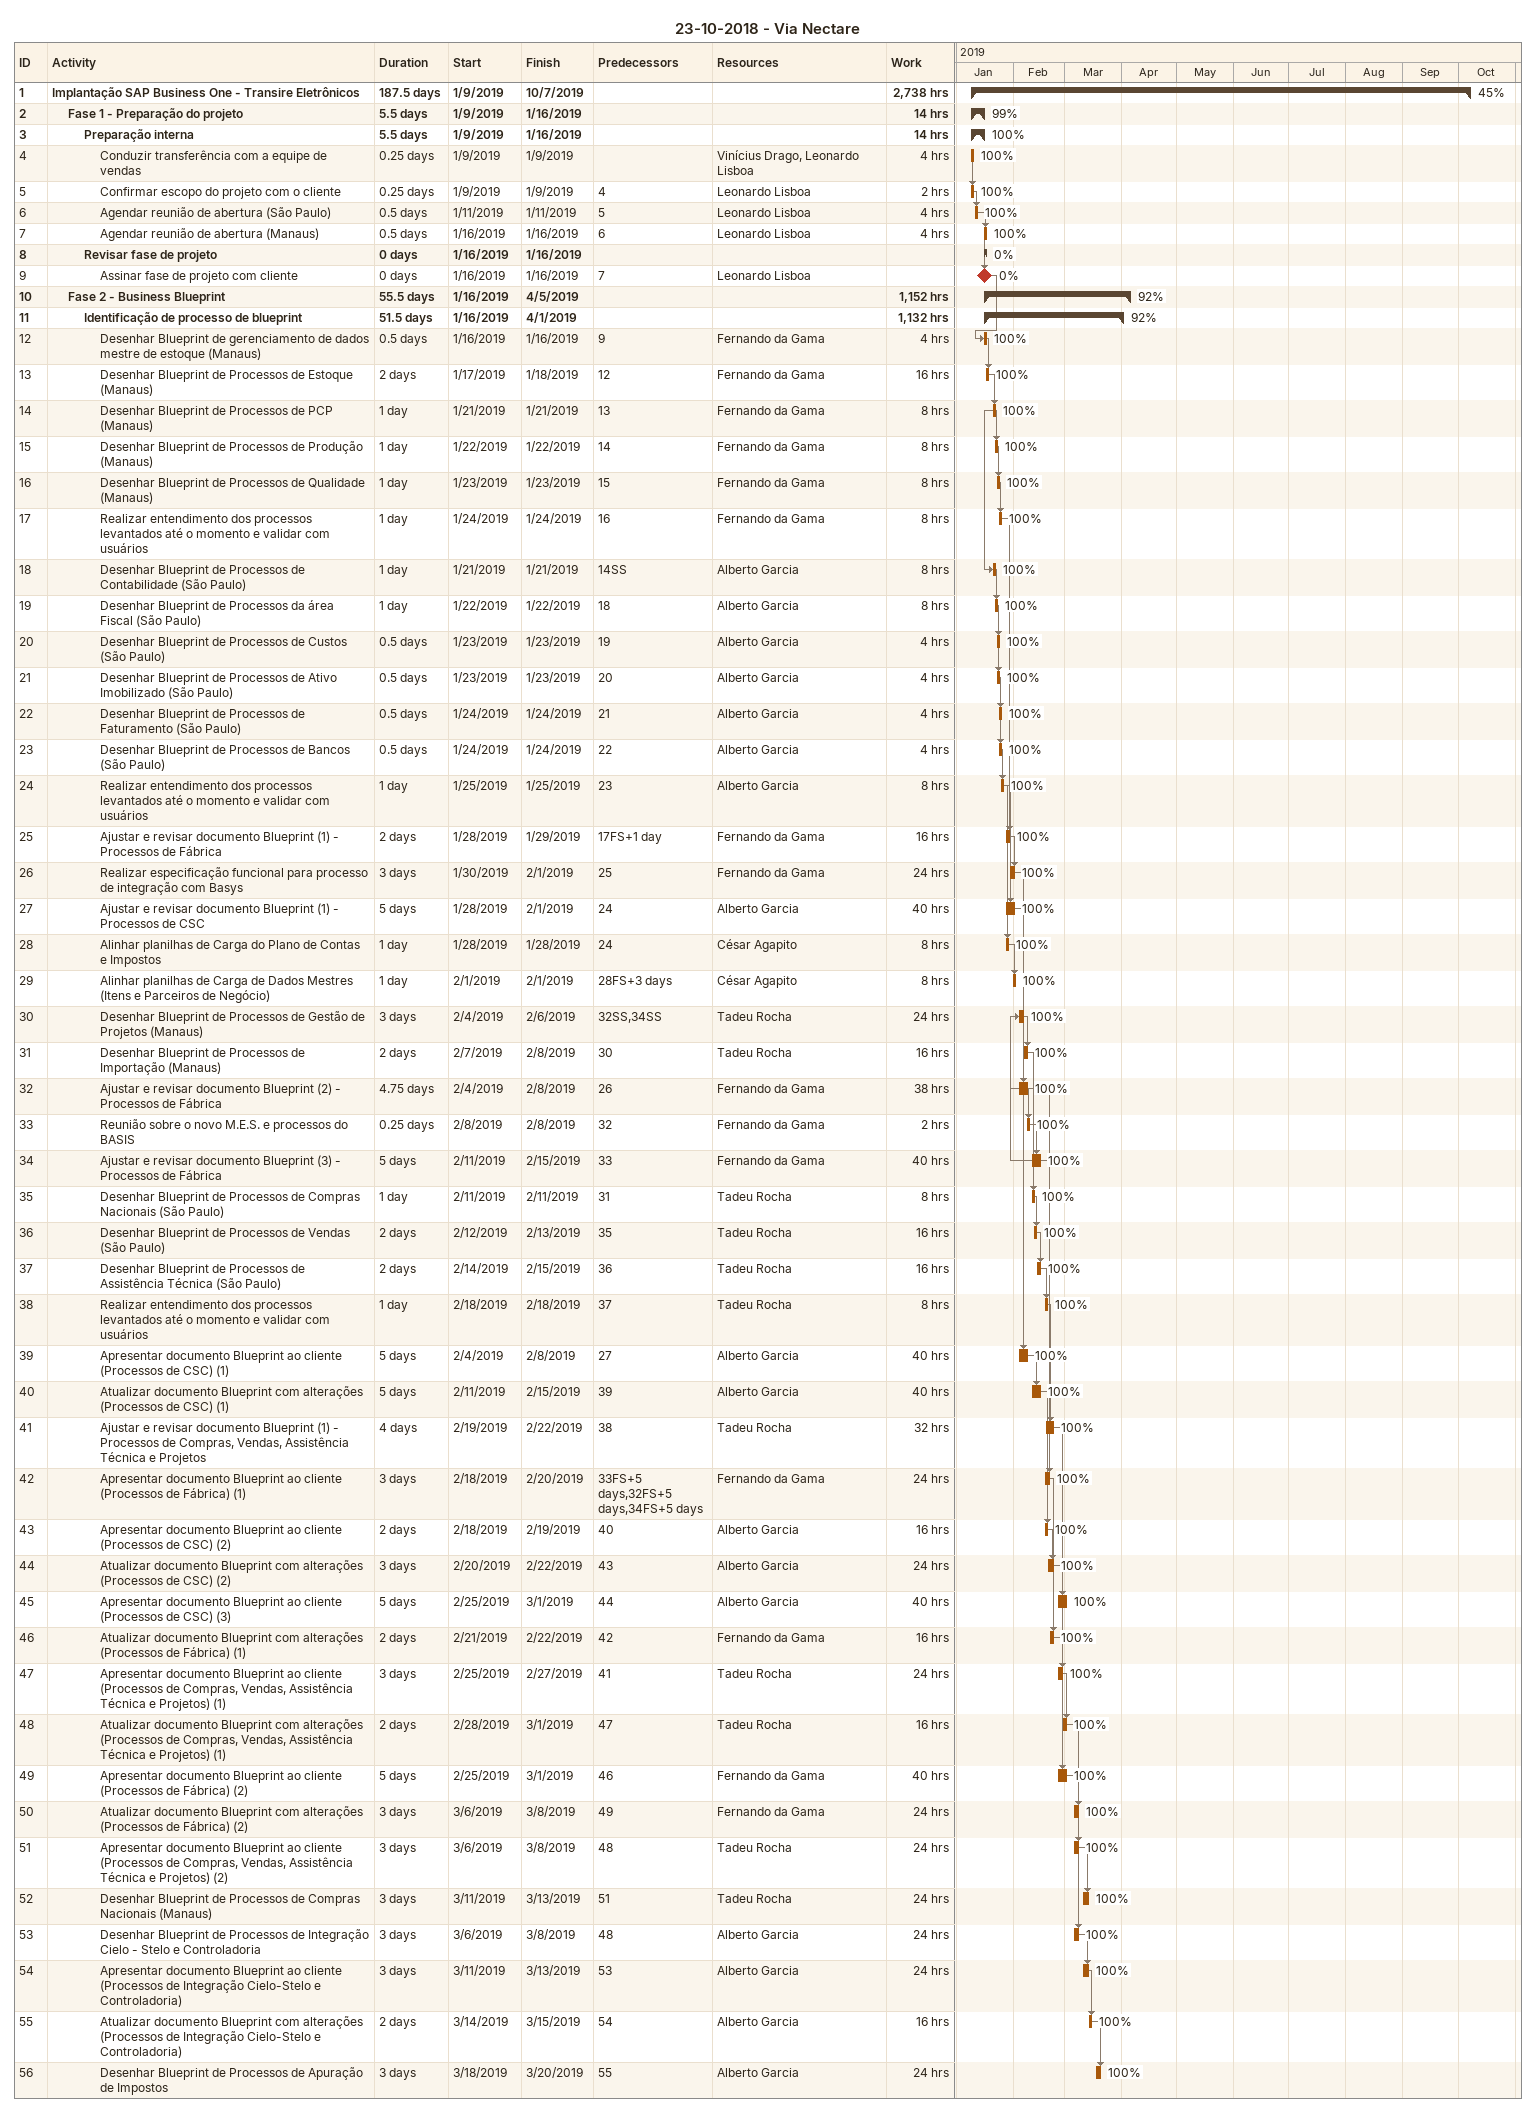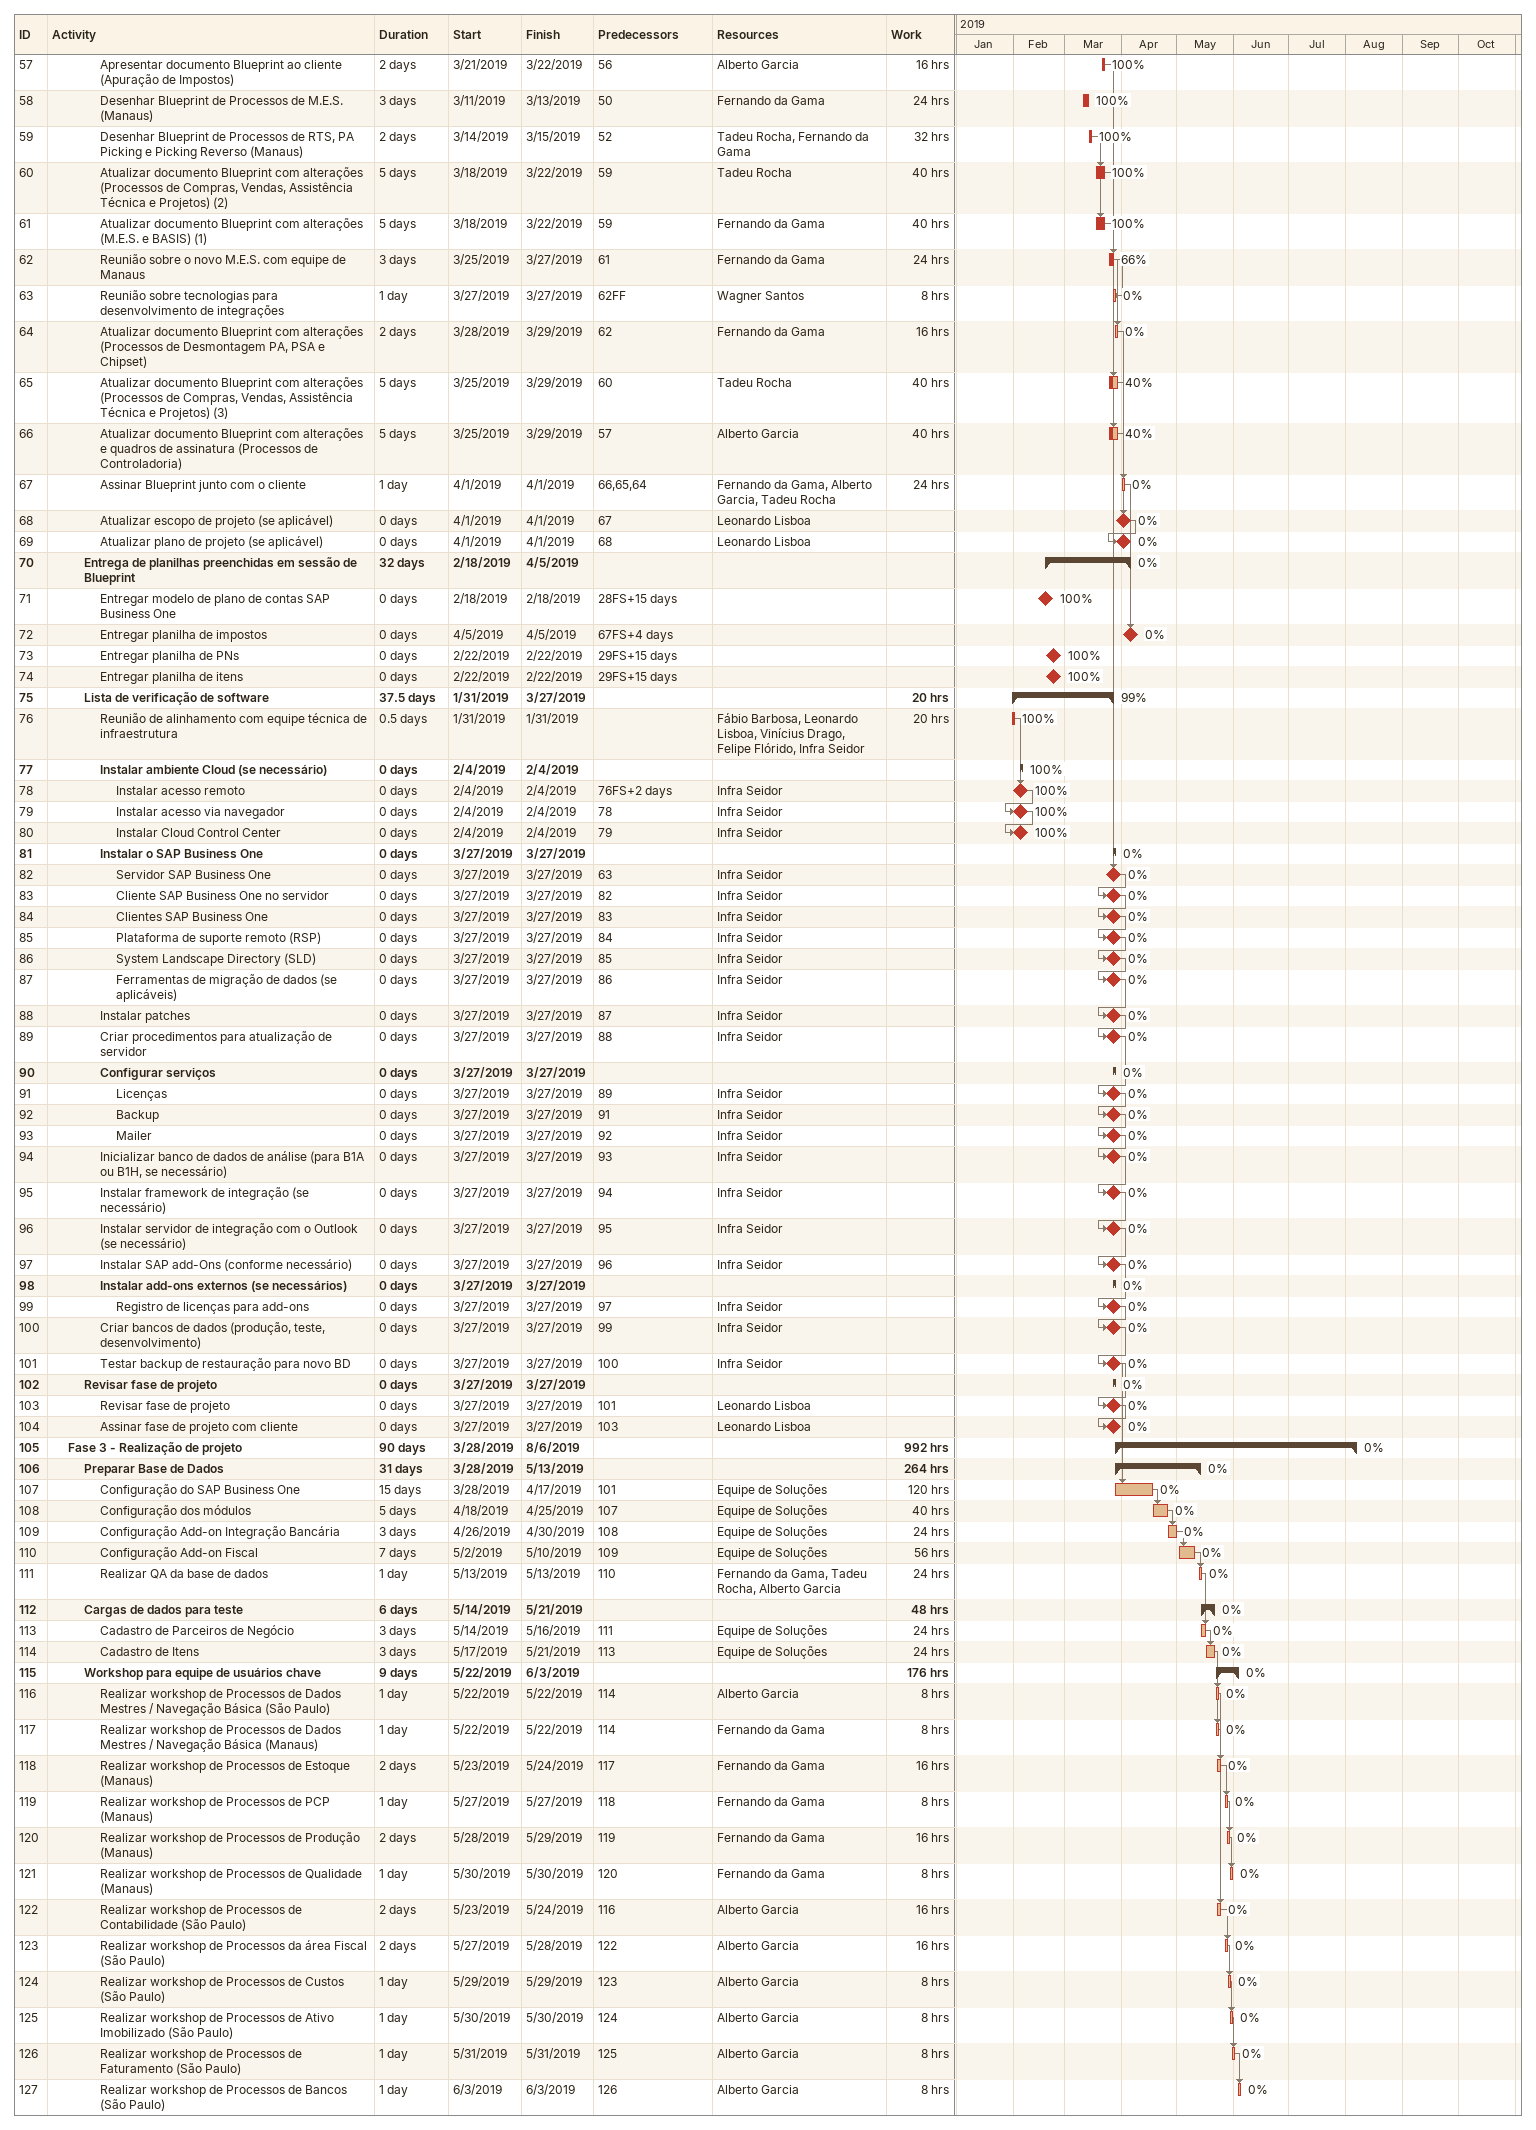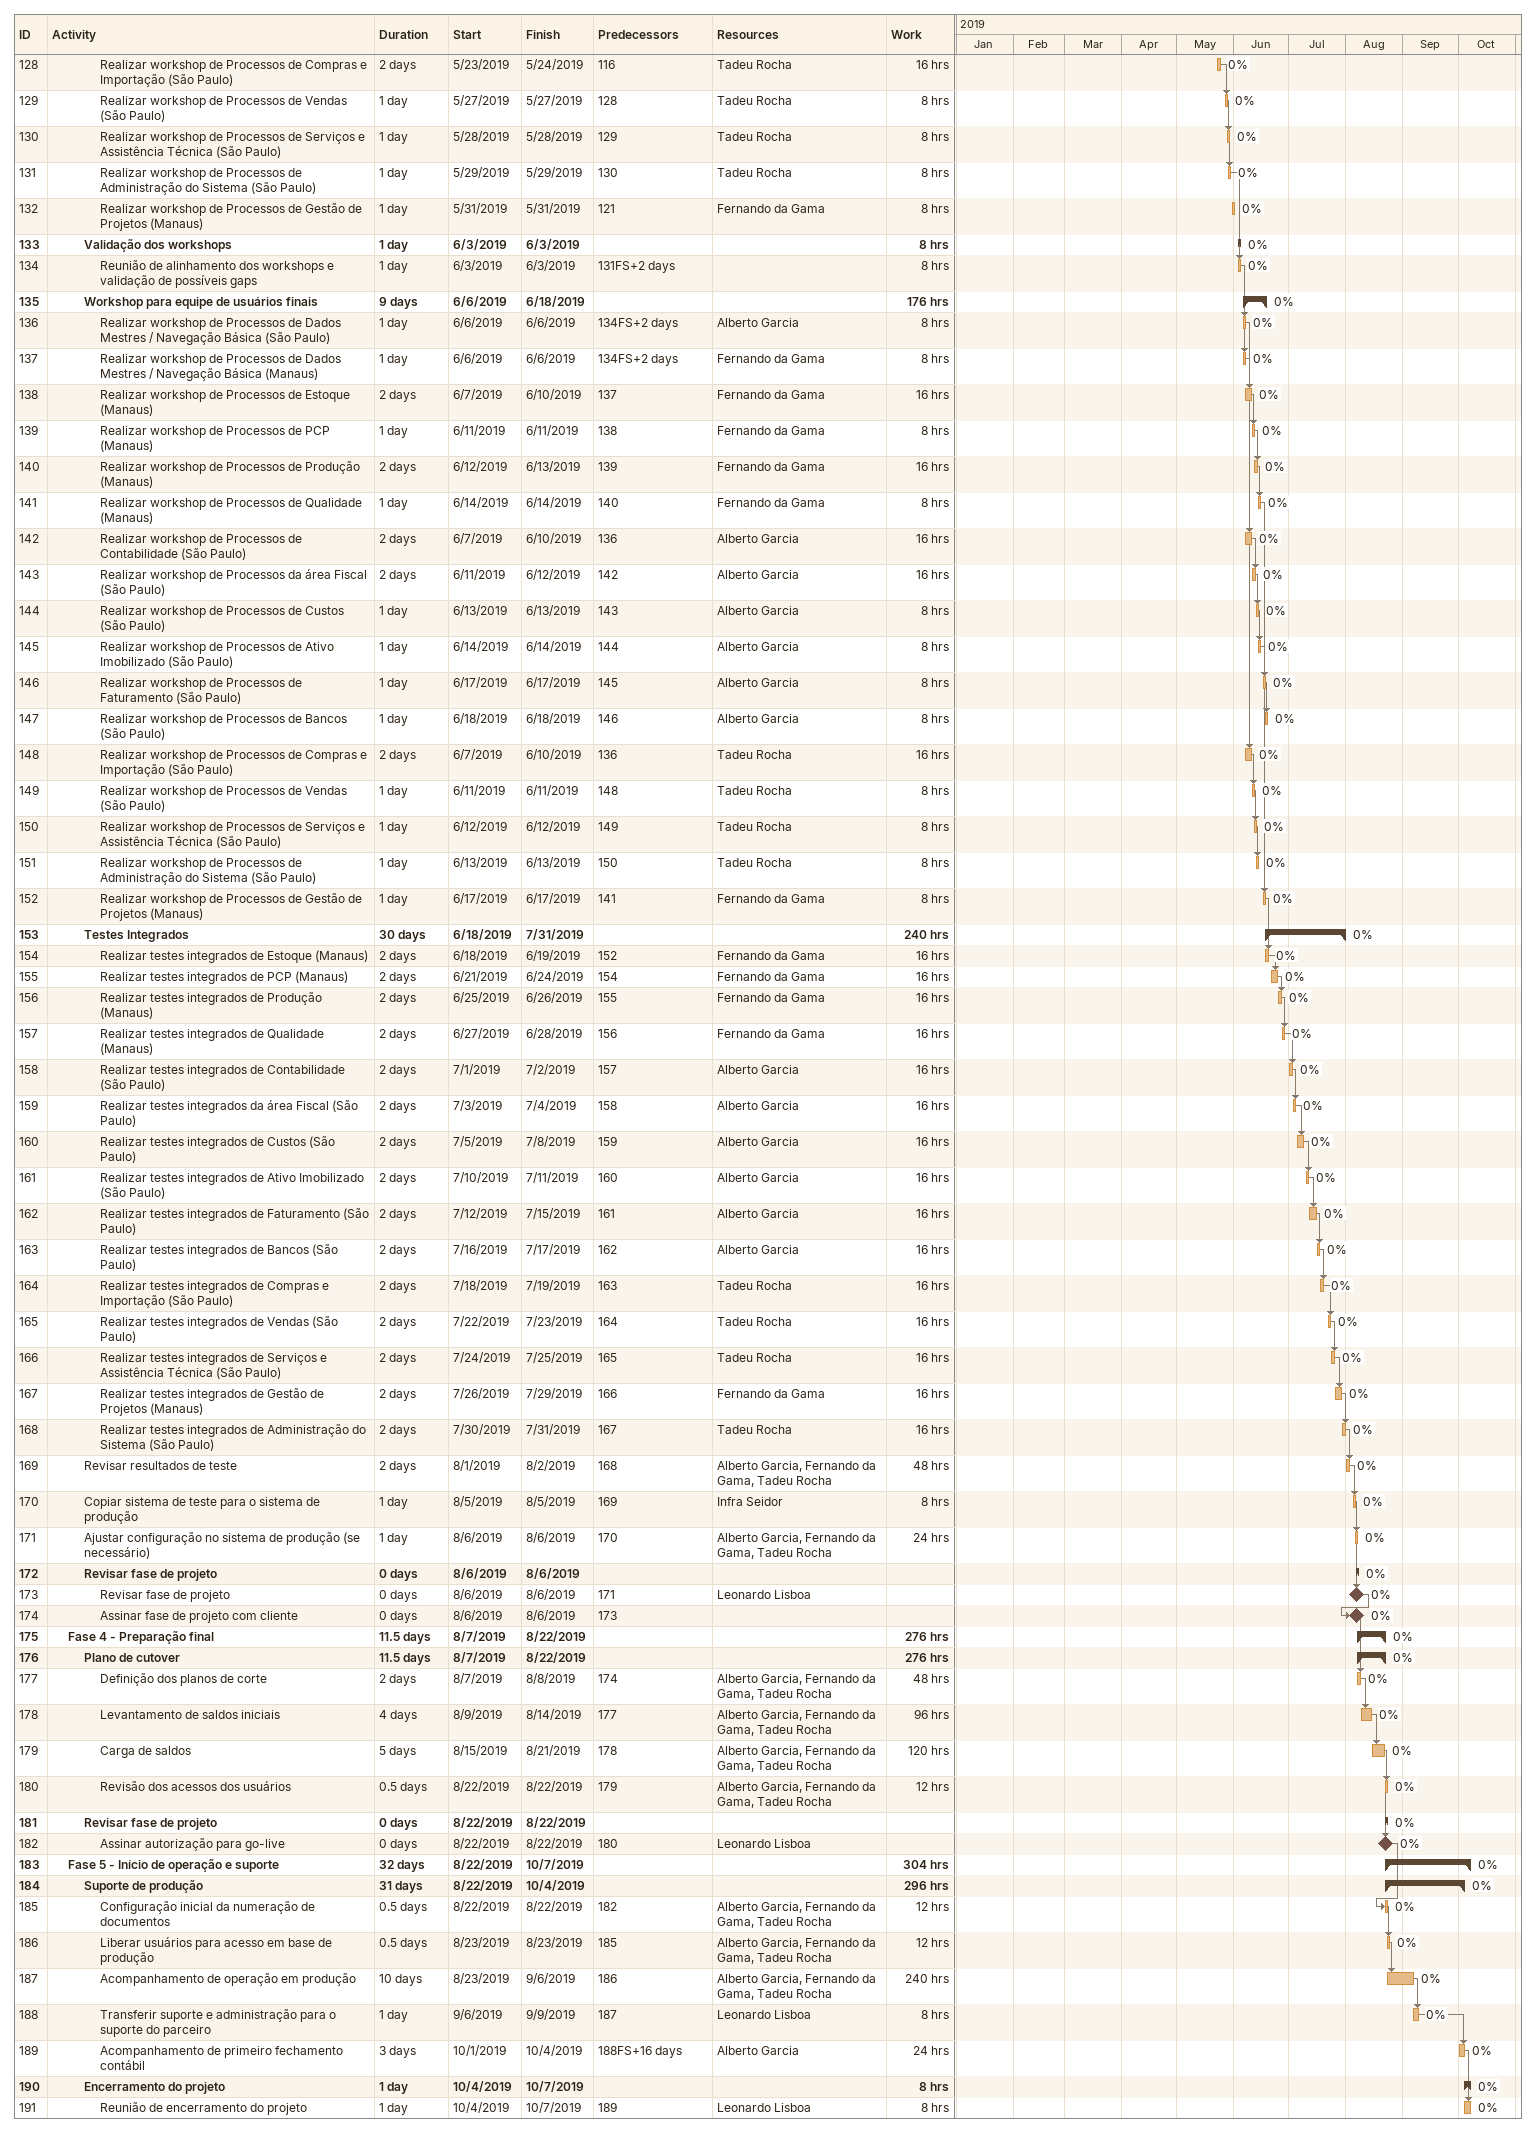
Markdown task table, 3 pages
23-10-2018 - Via Nectare

| ID | Level | Task | Duration | Start | Finish | Predecessors | Resources | % complete | Work (h) |
|---|---|---|---|---|---|---|---|---|---|
| 1 | 1 | **Implantação SAP Business One - Transire Eletrônicos** | 187.5d | 2019-01-09 | 2019-10-07 |  |  | 45 | 2738 |
| 2 | 2 | **Fase 1 - Preparação do projeto** | 5.5d | 2019-01-09 | 2019-01-16 |  |  | 99 | 14 |
| 3 | 3 | **Preparação interna** | 5.5d | 2019-01-09 | 2019-01-16 |  |  | 100 | 14 |
| 4 | 4 | Conduzir transferência com a equipe de vendas | 0.25d | 2019-01-09 | 2019-01-09 |  | Vinícius Drago, Leonardo Lisboa | 100 | 4 |
| 5 | 4 | Confirmar escopo do projeto com o cliente | 0.25d | 2019-01-09 | 2019-01-09 | 4 | Leonardo Lisboa | 100 | 2 |
| 6 | 4 | Agendar reunião de abertura (São Paulo) | 0.5d | 2019-01-11 | 2019-01-11 | 5 | Leonardo Lisboa | 100 | 4 |
| 7 | 4 | Agendar reunião de abertura (Manaus) | 0.5d | 2019-01-16 | 2019-01-16 | 6 | Leonardo Lisboa | 100 | 4 |
| 8 | 3 | **Revisar fase de projeto** | 0d | 2019-01-16 | 2019-01-16 |  |  | 0 |  |
| 9 | 4 | Assinar fase de projeto com cliente | 0d | 2019-01-16 | 2019-01-16 | 7 | Leonardo Lisboa | 0 |  |
| 10 | 2 | **Fase 2 - Business Blueprint** | 55.5d | 2019-01-16 | 2019-04-05 |  |  | 92 | 1152 |
| 11 | 3 | **Identificação de processo de blueprint** | 51.5d | 2019-01-16 | 2019-04-01 |  |  | 92 | 1132 |
| 12 | 4 | Desenhar Blueprint de gerenciamento de dados mestre de estoque (Manaus) | 0.5d | 2019-01-16 | 2019-01-16 | 9 | Fernando da Gama | 100 | 4 |
| 13 | 4 | Desenhar Blueprint de Processos de Estoque (Manaus) | 2d | 2019-01-17 | 2019-01-18 | 12 | Fernando da Gama | 100 | 16 |
| 14 | 4 | Desenhar Blueprint de Processos de PCP (Manaus) | 1d | 2019-01-21 | 2019-01-21 | 13 | Fernando da Gama | 100 | 8 |
| 15 | 4 | Desenhar Blueprint de Processos de Produção (Manaus) | 1d | 2019-01-22 | 2019-01-22 | 14 | Fernando da Gama | 100 | 8 |
| 16 | 4 | Desenhar Blueprint de Processos de Qualidade (Manaus) | 1d | 2019-01-23 | 2019-01-23 | 15 | Fernando da Gama | 100 | 8 |
| 17 | 4 | Realizar entendimento dos processos levantados até o momento e validar com usuários | 1d | 2019-01-24 | 2019-01-24 | 16 | Fernando da Gama | 100 | 8 |
| 18 | 4 | Desenhar Blueprint de Processos de Contabilidade (São Paulo) | 1d | 2019-01-21 | 2019-01-21 | 14SS | Alberto Garcia | 100 | 8 |
| 19 | 4 | Desenhar Blueprint de Processos da área Fiscal (São Paulo) | 1d | 2019-01-22 | 2019-01-22 | 18 | Alberto Garcia | 100 | 8 |
| 20 | 4 | Desenhar Blueprint de Processos de Custos (São Paulo) | 0.5d | 2019-01-23 | 2019-01-23 | 19 | Alberto Garcia | 100 | 4 |
| 21 | 4 | Desenhar Blueprint de Processos de Ativo Imobilizado (São Paulo) | 0.5d | 2019-01-23 | 2019-01-23 | 20 | Alberto Garcia | 100 | 4 |
| 22 | 4 | Desenhar Blueprint de Processos de Faturamento (São Paulo) | 0.5d | 2019-01-24 | 2019-01-24 | 21 | Alberto Garcia | 100 | 4 |
| 23 | 4 | Desenhar Blueprint de Processos de Bancos (São Paulo) | 0.5d | 2019-01-24 | 2019-01-24 | 22 | Alberto Garcia | 100 | 4 |
| 24 | 4 | Realizar entendimento dos processos levantados até o momento e validar com usuários | 1d | 2019-01-25 | 2019-01-25 | 23 | Alberto Garcia | 100 | 8 |
| 25 | 4 | Ajustar e revisar documento Blueprint (1) - Processos de Fábrica | 2d | 2019-01-28 | 2019-01-29 | 17FS+1d | Fernando da Gama | 100 | 16 |
| 26 | 4 | Realizar especificação funcional para processo de integração com Basys | 3d | 2019-01-30 | 2019-02-01 | 25 | Fernando da Gama | 100 | 24 |
| 27 | 4 | Ajustar e revisar documento Blueprint (1) - Processos de CSC | 5d | 2019-01-28 | 2019-02-01 | 24 | Alberto Garcia | 100 | 40 |
| 28 | 4 | Alinhar planilhas de Carga do Plano de Contas e Impostos | 1d | 2019-01-28 | 2019-01-28 | 24 | César Agapito | 100 | 8 |
| 29 | 4 | Alinhar planilhas de Carga de Dados Mestres (Itens e Parceiros de Negócio) | 1d | 2019-02-01 | 2019-02-01 | 28FS+3d | César Agapito | 100 | 8 |
| 30 | 4 | Desenhar Blueprint de Processos de Gestão de Projetos (Manaus) | 3d | 2019-02-04 | 2019-02-06 | 32SS, 34SS | Tadeu Rocha | 100 | 24 |
| 31 | 4 | Desenhar Blueprint de Processos de Importação (Manaus) | 2d | 2019-02-07 | 2019-02-08 | 30 | Tadeu Rocha | 100 | 16 |
| 32 | 4 | Ajustar e revisar documento Blueprint (2) - Processos de Fábrica | 4.75d | 2019-02-04 | 2019-02-08 | 26 | Fernando da Gama | 100 | 38 |
| 33 | 4 | Reunião sobre o novo M.E.S. e processos do BASIS | 0.25d | 2019-02-08 | 2019-02-08 | 32 | Fernando da Gama | 100 | 2 |
| 34 | 4 | Ajustar e revisar documento Blueprint (3) - Processos de Fábrica | 5d | 2019-02-11 | 2019-02-15 | 33 | Fernando da Gama | 100 | 40 |
| 35 | 4 | Desenhar Blueprint de Processos de Compras Nacionais (São Paulo) | 1d | 2019-02-11 | 2019-02-11 | 31 | Tadeu Rocha | 100 | 8 |
| 36 | 4 | Desenhar Blueprint de Processos de Vendas (São Paulo) | 2d | 2019-02-12 | 2019-02-13 | 35 | Tadeu Rocha | 100 | 16 |
| 37 | 4 | Desenhar Blueprint de Processos de Assistência Técnica (São Paulo) | 2d | 2019-02-14 | 2019-02-15 | 36 | Tadeu Rocha | 100 | 16 |
| 38 | 4 | Realizar entendimento dos processos levantados até o momento e validar com usuários | 1d | 2019-02-18 | 2019-02-18 | 37 | Tadeu Rocha | 100 | 8 |
| 39 | 4 | Apresentar documento Blueprint ao cliente (Processos de CSC) (1) | 5d | 2019-02-04 | 2019-02-08 | 27 | Alberto Garcia | 100 | 40 |
| 40 | 4 | Atualizar documento Blueprint com alterações (Processos de CSC) (1) | 5d | 2019-02-11 | 2019-02-15 | 39 | Alberto Garcia | 100 | 40 |
| 41 | 4 | Ajustar e revisar documento Blueprint (1) - Processos de Compras, Vendas, Assistência Técnica e Projetos | 4d | 2019-02-19 | 2019-02-22 | 38 | Tadeu Rocha | 100 | 32 |
| 42 | 4 | Apresentar documento Blueprint ao cliente (Processos de Fábrica) (1) | 3d | 2019-02-18 | 2019-02-20 | 33FS+5d, 32FS+5d, 34FS+5d | Fernando da Gama | 100 | 24 |
| 43 | 4 | Apresentar documento Blueprint ao cliente (Processos de CSC) (2) | 2d | 2019-02-18 | 2019-02-19 | 40 | Alberto Garcia | 100 | 16 |
| 44 | 4 | Atualizar documento Blueprint com alterações (Processos de CSC) (2) | 3d | 2019-02-20 | 2019-02-22 | 43 | Alberto Garcia | 100 | 24 |
| 45 | 4 | Apresentar documento Blueprint ao cliente (Processos de CSC) (3) | 5d | 2019-02-25 | 2019-03-01 | 44 | Alberto Garcia | 100 | 40 |
| 46 | 4 | Atualizar documento Blueprint com alterações (Processos de Fábrica) (1) | 2d | 2019-02-21 | 2019-02-22 | 42 | Fernando da Gama | 100 | 16 |
| 47 | 4 | Apresentar documento Blueprint ao cliente (Processos de Compras, Vendas, Assistência Técnica e Projetos) (1) | 3d | 2019-02-25 | 2019-02-27 | 41 | Tadeu Rocha | 100 | 24 |
| 48 | 4 | Atualizar documento Blueprint com alterações (Processos de Compras, Vendas, Assistência Técnica e Projetos) (1) | 2d | 2019-02-28 | 2019-03-01 | 47 | Tadeu Rocha | 100 | 16 |
| 49 | 4 | Apresentar documento Blueprint ao cliente (Processos de Fábrica) (2) | 5d | 2019-02-25 | 2019-03-01 | 46 | Fernando da Gama | 100 | 40 |
| 50 | 4 | Atualizar documento Blueprint com alterações (Processos de Fábrica) (2) | 3d | 2019-03-06 | 2019-03-08 | 49 | Fernando da Gama | 100 | 24 |
| 51 | 4 | Apresentar documento Blueprint ao cliente (Processos de Compras, Vendas, Assistência Técnica e Projetos) (2) | 3d | 2019-03-06 | 2019-03-08 | 48 | Tadeu Rocha | 100 | 24 |
| 52 | 4 | Desenhar Blueprint de Processos de Compras Nacionais (Manaus) | 3d | 2019-03-11 | 2019-03-13 | 51 | Tadeu Rocha | 100 | 24 |
| 53 | 4 | Desenhar Blueprint de Processos de Integração Cielo - Stelo e Controladoria | 3d | 2019-03-06 | 2019-03-08 | 48 | Alberto Garcia | 100 | 24 |
| 54 | 4 | Apresentar documento Blueprint ao cliente (Processos de Integração Cielo-Stelo e Controladoria) | 3d | 2019-03-11 | 2019-03-13 | 53 | Alberto Garcia | 100 | 24 |
| 55 | 4 | Atualizar documento Blueprint com alterações (Processos de Integração Cielo-Stelo e Controladoria) | 2d | 2019-03-14 | 2019-03-15 | 54 | Alberto Garcia | 100 | 16 |
| 56 | 4 | Desenhar Blueprint de Processos de Apuração de Impostos | 3d | 2019-03-18 | 2019-03-20 | 55 | Alberto Garcia | 100 | 24 |
| 57 | 4 | Apresentar documento Blueprint ao cliente (Apuração de Impostos) | 2d | 2019-03-21 | 2019-03-22 | 56 | Alberto Garcia | 100 | 16 |
| 58 | 4 | Desenhar Blueprint de Processos de M.E.S. (Manaus) | 3d | 2019-03-11 | 2019-03-13 | 50 | Fernando da Gama | 100 | 24 |
| 59 | 4 | Desenhar Blueprint de Processos de RTS, PA Picking e Picking Reverso (Manaus) | 2d | 2019-03-14 | 2019-03-15 | 52 | Tadeu Rocha, Fernando da Gama | 100 | 32 |
| 60 | 4 | Atualizar documento Blueprint com alterações (Processos de Compras, Vendas, Assistência Técnica e Projetos) (2) | 5d | 2019-03-18 | 2019-03-22 | 59 | Tadeu Rocha | 100 | 40 |
| 61 | 4 | Atualizar documento Blueprint com alterações (M.E.S. e BASIS) (1) | 5d | 2019-03-18 | 2019-03-22 | 59 | Fernando da Gama | 100 | 40 |
| 62 | 4 | Reunião sobre o novo M.E.S. com equipe de Manaus | 3d | 2019-03-25 | 2019-03-27 | 61 | Fernando da Gama | 66 | 24 |
| 63 | 4 | Reunião sobre tecnologias para desenvolvimento de integrações | 1d | 2019-03-27 | 2019-03-27 | 62FF | Wagner Santos | 0 | 8 |
| 64 | 4 | Atualizar documento Blueprint com alterações (Processos de Desmontagem PA, PSA e Chipset) | 2d | 2019-03-28 | 2019-03-29 | 62 | Fernando da Gama | 0 | 16 |
| 65 | 4 | Atualizar documento Blueprint com alterações (Processos de Compras, Vendas, Assistência Técnica e Projetos) (3) | 5d | 2019-03-25 | 2019-03-29 | 60 | Tadeu Rocha | 40 | 40 |
| 66 | 4 | Atualizar documento Blueprint com alterações e quadros de assinatura (Processos de Controladoria) | 5d | 2019-03-25 | 2019-03-29 | 57 | Alberto Garcia | 40 | 40 |
| 67 | 4 | Assinar Blueprint junto com o cliente | 1d | 2019-04-01 | 2019-04-01 | 66, 65, 64 | Fernando da Gama, Alberto Garcia, Tadeu Rocha | 0 | 24 |
| 68 | 4 | Atualizar escopo de projeto (se aplicável) | 0d | 2019-04-01 | 2019-04-01 | 67 | Leonardo Lisboa | 0 |  |
| 69 | 4 | Atualizar plano de projeto (se aplicável) | 0d | 2019-04-01 | 2019-04-01 | 68 | Leonardo Lisboa | 0 |  |
| 70 | 3 | **Entrega de planilhas preenchidas em sessão de Blueprint** | 32d | 2019-02-18 | 2019-04-05 |  |  | 0 |  |
| 71 | 4 | Entregar modelo de plano de contas SAP Business One | 0d | 2019-02-18 | 2019-02-18 | 28FS+15d |  | 100 |  |
| 72 | 4 | Entregar planilha de impostos | 0d | 2019-04-05 | 2019-04-05 | 67FS+4d |  | 0 |  |
| 73 | 4 | Entregar planilha de PNs | 0d | 2019-02-22 | 2019-02-22 | 29FS+15d |  | 100 |  |
| 74 | 4 | Entregar planilha de itens | 0d | 2019-02-22 | 2019-02-22 | 29FS+15d |  | 100 |  |
| 75 | 3 | **Lista de verificação de software** | 37.5d | 2019-01-31 | 2019-03-27 |  |  | 99 | 20 |
| 76 | 4 | Reunião de alinhamento com equipe técnica de infraestrutura | 0.5d | 2019-01-31 | 2019-01-31 |  | Fábio Barbosa, Leonardo Lisboa, Vinícius Drago, Felipe Flórido, Infra Seidor | 100 | 20 |
| 77 | 4 | **Instalar ambiente Cloud (se necessário)** | 0d | 2019-02-04 | 2019-02-04 |  |  | 100 |  |
| 78 | 5 | Instalar acesso remoto | 0d | 2019-02-04 | 2019-02-04 | 76FS+2d | Infra Seidor | 100 |  |
| 79 | 5 | Instalar acesso via navegador | 0d | 2019-02-04 | 2019-02-04 | 78 | Infra Seidor | 100 |  |
| 80 | 5 | Instalar Cloud Control Center | 0d | 2019-02-04 | 2019-02-04 | 79 | Infra Seidor | 100 |  |
| 81 | 4 | **Instalar o SAP Business One** | 0d | 2019-03-27 | 2019-03-27 |  |  | 0 |  |
| 82 | 5 | Servidor SAP Business One | 0d | 2019-03-27 | 2019-03-27 | 63 | Infra Seidor | 0 |  |
| 83 | 5 | Cliente SAP Business One no servidor | 0d | 2019-03-27 | 2019-03-27 | 82 | Infra Seidor | 0 |  |
| 84 | 5 | Clientes SAP Business One | 0d | 2019-03-27 | 2019-03-27 | 83 | Infra Seidor | 0 |  |
| 85 | 5 | Plataforma de suporte remoto (RSP) | 0d | 2019-03-27 | 2019-03-27 | 84 | Infra Seidor | 0 |  |
| 86 | 5 | System Landscape Directory (SLD) | 0d | 2019-03-27 | 2019-03-27 | 85 | Infra Seidor | 0 |  |
| 87 | 5 | Ferramentas de migração de dados (se aplicáveis) | 0d | 2019-03-27 | 2019-03-27 | 86 | Infra Seidor | 0 |  |
| 88 | 4 | Instalar patches | 0d | 2019-03-27 | 2019-03-27 | 87 | Infra Seidor | 0 |  |
| 89 | 4 | Criar procedimentos para atualização de servidor | 0d | 2019-03-27 | 2019-03-27 | 88 | Infra Seidor | 0 |  |
| 90 | 4 | **Configurar serviços** | 0d | 2019-03-27 | 2019-03-27 |  |  | 0 |  |
| 91 | 5 | Licenças | 0d | 2019-03-27 | 2019-03-27 | 89 | Infra Seidor | 0 |  |
| 92 | 5 | Backup | 0d | 2019-03-27 | 2019-03-27 | 91 | Infra Seidor | 0 |  |
| 93 | 5 | Mailer | 0d | 2019-03-27 | 2019-03-27 | 92 | Infra Seidor | 0 |  |
| 94 | 4 | Inicializar banco de dados de análise (para B1A ou B1H, se necessário) | 0d | 2019-03-27 | 2019-03-27 | 93 | Infra Seidor | 0 |  |
| 95 | 4 | Instalar framework de integração (se necessário) | 0d | 2019-03-27 | 2019-03-27 | 94 | Infra Seidor | 0 |  |
| 96 | 4 | Instalar servidor de integração com o Outlook (se necessário) | 0d | 2019-03-27 | 2019-03-27 | 95 | Infra Seidor | 0 |  |
| 97 | 4 | Instalar SAP add-Ons (conforme necessário) | 0d | 2019-03-27 | 2019-03-27 | 96 | Infra Seidor | 0 |  |
| 98 | 4 | **Instalar add-ons externos (se necessários)** | 0d | 2019-03-27 | 2019-03-27 |  |  | 0 |  |
| 99 | 5 | Registro de licenças para add-ons | 0d | 2019-03-27 | 2019-03-27 | 97 | Infra Seidor | 0 |  |
| 100 | 4 | Criar bancos de dados (produção, teste, desenvolvimento) | 0d | 2019-03-27 | 2019-03-27 | 99 | Infra Seidor | 0 |  |
| 101 | 4 | Testar backup de restauração para novo BD | 0d | 2019-03-27 | 2019-03-27 | 100 | Infra Seidor | 0 |  |
| 102 | 3 | **Revisar fase de projeto** | 0d | 2019-03-27 | 2019-03-27 |  |  | 0 |  |
| 103 | 4 | Revisar fase de projeto | 0d | 2019-03-27 | 2019-03-27 | 101 | Leonardo Lisboa | 0 |  |
| 104 | 4 | Assinar fase de projeto com cliente | 0d | 2019-03-27 | 2019-03-27 | 103 | Leonardo Lisboa | 0 |  |
| 105 | 2 | **Fase 3 - Realização de projeto** | 90d | 2019-03-28 | 2019-08-06 |  |  | 0 | 992 |
| 106 | 3 | **Preparar Base de Dados** | 31d | 2019-03-28 | 2019-05-13 |  |  | 0 | 264 |
| 107 | 4 | Configuração do SAP Business One | 15d | 2019-03-28 | 2019-04-17 | 101 | Equipe de Soluções | 0 | 120 |
| 108 | 4 | Configuração dos módulos | 5d | 2019-04-18 | 2019-04-25 | 107 | Equipe de Soluções | 0 | 40 |
| 109 | 4 | Configuração Add-on Integração Bancária | 3d | 2019-04-26 | 2019-04-30 | 108 | Equipe de Soluções | 0 | 24 |
| 110 | 4 | Configuração Add-on Fiscal | 7d | 2019-05-02 | 2019-05-10 | 109 | Equipe de Soluções | 0 | 56 |
| 111 | 4 | Realizar QA da base de dados | 1d | 2019-05-13 | 2019-05-13 | 110 | Fernando da Gama, Tadeu Rocha, Alberto Garcia | 0 | 24 |
| 112 | 3 | **Cargas de dados para teste** | 6d | 2019-05-14 | 2019-05-21 |  |  | 0 | 48 |
| 113 | 4 | Cadastro de Parceiros de Negócio | 3d | 2019-05-14 | 2019-05-16 | 111 | Equipe de Soluções | 0 | 24 |
| 114 | 4 | Cadastro de Itens | 3d | 2019-05-17 | 2019-05-21 | 113 | Equipe de Soluções | 0 | 24 |
| 115 | 3 | **Workshop para equipe de usuários chave** | 9d | 2019-05-22 | 2019-06-03 |  |  | 0 | 176 |
| 116 | 4 | Realizar workshop de Processos de Dados Mestres / Navegação Básica (São Paulo) | 1d | 2019-05-22 | 2019-05-22 | 114 | Alberto Garcia | 0 | 8 |
| 117 | 4 | Realizar workshop de Processos de Dados Mestres / Navegação Básica (Manaus) | 1d | 2019-05-22 | 2019-05-22 | 114 | Fernando da Gama | 0 | 8 |
| 118 | 4 | Realizar workshop de Processos de Estoque (Manaus) | 2d | 2019-05-23 | 2019-05-24 | 117 | Fernando da Gama | 0 | 16 |
| 119 | 4 | Realizar workshop de Processos de PCP (Manaus) | 1d | 2019-05-27 | 2019-05-27 | 118 | Fernando da Gama | 0 | 8 |
| 120 | 4 | Realizar workshop de Processos de Produção (Manaus) | 2d | 2019-05-28 | 2019-05-29 | 119 | Fernando da Gama | 0 | 16 |
| 121 | 4 | Realizar workshop de Processos de Qualidade (Manaus) | 1d | 2019-05-30 | 2019-05-30 | 120 | Fernando da Gama | 0 | 8 |
| 122 | 4 | Realizar workshop de Processos de Contabilidade (São Paulo) | 2d | 2019-05-23 | 2019-05-24 | 116 | Alberto Garcia | 0 | 16 |
| 123 | 4 | Realizar workshop de Processos da área Fiscal (São Paulo) | 2d | 2019-05-27 | 2019-05-28 | 122 | Alberto Garcia | 0 | 16 |
| 124 | 4 | Realizar workshop de Processos de Custos (São Paulo) | 1d | 2019-05-29 | 2019-05-29 | 123 | Alberto Garcia | 0 | 8 |
| 125 | 4 | Realizar workshop de Processos de Ativo Imobilizado (São Paulo) | 1d | 2019-05-30 | 2019-05-30 | 124 | Alberto Garcia | 0 | 8 |
| 126 | 4 | Realizar workshop de Processos de Faturamento (São Paulo) | 1d | 2019-05-31 | 2019-05-31 | 125 | Alberto Garcia | 0 | 8 |
| 127 | 4 | Realizar workshop de Processos de Bancos (São Paulo) | 1d | 2019-06-03 | 2019-06-03 | 126 | Alberto Garcia | 0 | 8 |
| 128 | 4 | Realizar workshop de Processos de Compras e Importação (São Paulo) | 2d | 2019-05-23 | 2019-05-24 | 116 | Tadeu Rocha | 0 | 16 |
| 129 | 4 | Realizar workshop de Processos de Vendas (São Paulo) | 1d | 2019-05-27 | 2019-05-27 | 128 | Tadeu Rocha | 0 | 8 |
| 130 | 4 | Realizar workshop de Processos de Serviços e Assistência Técnica (São Paulo) | 1d | 2019-05-28 | 2019-05-28 | 129 | Tadeu Rocha | 0 | 8 |
| 131 | 4 | Realizar workshop de Processos de Administração do Sistema (São Paulo) | 1d | 2019-05-29 | 2019-05-29 | 130 | Tadeu Rocha | 0 | 8 |
| 132 | 4 | Realizar workshop de Processos de Gestão de Projetos (Manaus) | 1d | 2019-05-31 | 2019-05-31 | 121 | Fernando da Gama | 0 | 8 |
| 133 | 3 | **Validação dos workshops** | 1d | 2019-06-03 | 2019-06-03 |  |  | 0 | 8 |
| 134 | 4 | Reunião de alinhamento dos workshops e validação de possíveis gaps | 1d | 2019-06-03 | 2019-06-03 | 131FS+2d |  | 0 | 8 |
| 135 | 3 | **Workshop para equipe de usuários finais** | 9d | 2019-06-06 | 2019-06-18 |  |  | 0 | 176 |
| 136 | 4 | Realizar workshop de Processos de Dados Mestres / Navegação Básica (São Paulo) | 1d | 2019-06-06 | 2019-06-06 | 134FS+2d | Alberto Garcia | 0 | 8 |
| 137 | 4 | Realizar workshop de Processos de Dados Mestres / Navegação Básica (Manaus) | 1d | 2019-06-06 | 2019-06-06 | 134FS+2d | Fernando da Gama | 0 | 8 |
| 138 | 4 | Realizar workshop de Processos de Estoque (Manaus) | 2d | 2019-06-07 | 2019-06-10 | 137 | Fernando da Gama | 0 | 16 |
| 139 | 4 | Realizar workshop de Processos de PCP (Manaus) | 1d | 2019-06-11 | 2019-06-11 | 138 | Fernando da Gama | 0 | 8 |
| 140 | 4 | Realizar workshop de Processos de Produção (Manaus) | 2d | 2019-06-12 | 2019-06-13 | 139 | Fernando da Gama | 0 | 16 |
| 141 | 4 | Realizar workshop de Processos de Qualidade (Manaus) | 1d | 2019-06-14 | 2019-06-14 | 140 | Fernando da Gama | 0 | 8 |
| 142 | 4 | Realizar workshop de Processos de Contabilidade (São Paulo) | 2d | 2019-06-07 | 2019-06-10 | 136 | Alberto Garcia | 0 | 16 |
| 143 | 4 | Realizar workshop de Processos da área Fiscal (São Paulo) | 2d | 2019-06-11 | 2019-06-12 | 142 | Alberto Garcia | 0 | 16 |
| 144 | 4 | Realizar workshop de Processos de Custos (São Paulo) | 1d | 2019-06-13 | 2019-06-13 | 143 | Alberto Garcia | 0 | 8 |
| 145 | 4 | Realizar workshop de Processos de Ativo Imobilizado (São Paulo) | 1d | 2019-06-14 | 2019-06-14 | 144 | Alberto Garcia | 0 | 8 |
| 146 | 4 | Realizar workshop de Processos de Faturamento (São Paulo) | 1d | 2019-06-17 | 2019-06-17 | 145 | Alberto Garcia | 0 | 8 |
| 147 | 4 | Realizar workshop de Processos de Bancos (São Paulo) | 1d | 2019-06-18 | 2019-06-18 | 146 | Alberto Garcia | 0 | 8 |
| 148 | 4 | Realizar workshop de Processos de Compras e Importação (São Paulo) | 2d | 2019-06-07 | 2019-06-10 | 136 | Tadeu Rocha | 0 | 16 |
| 149 | 4 | Realizar workshop de Processos de Vendas (São Paulo) | 1d | 2019-06-11 | 2019-06-11 | 148 | Tadeu Rocha | 0 | 8 |
| 150 | 4 | Realizar workshop de Processos de Serviços e Assistência Técnica (São Paulo) | 1d | 2019-06-12 | 2019-06-12 | 149 | Tadeu Rocha | 0 | 8 |
| 151 | 4 | Realizar workshop de Processos de Administração do Sistema (São Paulo) | 1d | 2019-06-13 | 2019-06-13 | 150 | Tadeu Rocha | 0 | 8 |
| 152 | 4 | Realizar workshop de Processos de Gestão de Projetos (Manaus) | 1d | 2019-06-17 | 2019-06-17 | 141 | Fernando da Gama | 0 | 8 |
| 153 | 3 | **Testes Integrados** | 30d | 2019-06-18 | 2019-07-31 |  |  | 0 | 240 |
| 154 | 4 | Realizar testes integrados de Estoque (Manaus) | 2d | 2019-06-18 | 2019-06-19 | 152 | Fernando da Gama | 0 | 16 |
| 155 | 4 | Realizar testes integrados de PCP (Manaus) | 2d | 2019-06-21 | 2019-06-24 | 154 | Fernando da Gama | 0 | 16 |
| 156 | 4 | Realizar testes integrados de Produção (Manaus) | 2d | 2019-06-25 | 2019-06-26 | 155 | Fernando da Gama | 0 | 16 |
| 157 | 4 | Realizar testes integrados de Qualidade (Manaus) | 2d | 2019-06-27 | 2019-06-28 | 156 | Fernando da Gama | 0 | 16 |
| 158 | 4 | Realizar testes integrados de Contabilidade (São Paulo) | 2d | 2019-07-01 | 2019-07-02 | 157 | Alberto Garcia | 0 | 16 |
| 159 | 4 | Realizar testes integrados da área Fiscal (São Paulo) | 2d | 2019-07-03 | 2019-07-04 | 158 | Alberto Garcia | 0 | 16 |
| 160 | 4 | Realizar testes integrados de Custos (São Paulo) | 2d | 2019-07-05 | 2019-07-08 | 159 | Alberto Garcia | 0 | 16 |
| 161 | 4 | Realizar testes integrados de Ativo Imobilizado (São Paulo) | 2d | 2019-07-10 | 2019-07-11 | 160 | Alberto Garcia | 0 | 16 |
| 162 | 4 | Realizar testes integrados de Faturamento (São Paulo) | 2d | 2019-07-12 | 2019-07-15 | 161 | Alberto Garcia | 0 | 16 |
| 163 | 4 | Realizar testes integrados de Bancos (São Paulo) | 2d | 2019-07-16 | 2019-07-17 | 162 | Alberto Garcia | 0 | 16 |
| 164 | 4 | Realizar testes integrados de Compras e Importação (São Paulo) | 2d | 2019-07-18 | 2019-07-19 | 163 | Tadeu Rocha | 0 | 16 |
| 165 | 4 | Realizar testes integrados de Vendas (São Paulo) | 2d | 2019-07-22 | 2019-07-23 | 164 | Tadeu Rocha | 0 | 16 |
| 166 | 4 | Realizar testes integrados de Serviços e Assistência Técnica (São Paulo) | 2d | 2019-07-24 | 2019-07-25 | 165 | Tadeu Rocha | 0 | 16 |
| 167 | 4 | Realizar testes integrados de Gestão de Projetos (Manaus) | 2d | 2019-07-26 | 2019-07-29 | 166 | Fernando da Gama | 0 | 16 |
| 168 | 4 | Realizar testes integrados de Administração do Sistema (São Paulo) | 2d | 2019-07-30 | 2019-07-31 | 167 | Tadeu Rocha | 0 | 16 |
| 169 | 3 | Revisar resultados de teste | 2d | 2019-08-01 | 2019-08-02 | 168 | Alberto Garcia, Fernando da Gama, Tadeu Rocha | 0 | 48 |
| 170 | 3 | Copiar sistema de teste para o sistema de produção | 1d | 2019-08-05 | 2019-08-05 | 169 | Infra Seidor | 0 | 8 |
| 171 | 3 | Ajustar configuração no sistema de produção (se necessário) | 1d | 2019-08-06 | 2019-08-06 | 170 | Alberto Garcia, Fernando da Gama, Tadeu Rocha | 0 | 24 |
| 172 | 3 | **Revisar fase de projeto** | 0d | 2019-08-06 | 2019-08-06 |  |  | 0 |  |
| 173 | 4 | Revisar fase de projeto | 0d | 2019-08-06 | 2019-08-06 | 171 | Leonardo Lisboa | 0 |  |
| 174 | 4 | Assinar fase de projeto com cliente | 0d | 2019-08-06 | 2019-08-06 | 173 |  | 0 |  |
| 175 | 2 | **Fase 4 - Preparação final** | 11.5d | 2019-08-07 | 2019-08-22 |  |  | 0 | 276 |
| 176 | 3 | **Plano de cutover** | 11.5d | 2019-08-07 | 2019-08-22 |  |  | 0 | 276 |
| 177 | 4 | Definição dos planos de corte | 2d | 2019-08-07 | 2019-08-08 | 174 | Alberto Garcia, Fernando da Gama, Tadeu Rocha | 0 | 48 |
| 178 | 4 | Levantamento de saldos iniciais | 4d | 2019-08-09 | 2019-08-14 | 177 | Alberto Garcia, Fernando da Gama, Tadeu Rocha | 0 | 96 |
| 179 | 4 | Carga de saldos | 5d | 2019-08-15 | 2019-08-21 | 178 | Alberto Garcia, Fernando da Gama, Tadeu Rocha | 0 | 120 |
| 180 | 4 | Revisão dos acessos dos usuários | 0.5d | 2019-08-22 | 2019-08-22 | 179 | Alberto Garcia, Fernando da Gama, Tadeu Rocha | 0 | 12 |
| 181 | 3 | **Revisar fase de projeto** | 0d | 2019-08-22 | 2019-08-22 |  |  | 0 |  |
| 182 | 4 | Assinar autorização para go-live | 0d | 2019-08-22 | 2019-08-22 | 180 | Leonardo Lisboa | 0 |  |
| 183 | 2 | **Fase 5 - Início de operação e suporte** | 32d | 2019-08-22 | 2019-10-07 |  |  | 0 | 304 |
| 184 | 3 | **Suporte de produção** | 31d | 2019-08-22 | 2019-10-04 |  |  | 0 | 296 |
| 185 | 4 | Configuração inicial da numeração de documentos | 0.5d | 2019-08-22 | 2019-08-22 | 182 | Alberto Garcia, Fernando da Gama, Tadeu Rocha | 0 | 12 |
| 186 | 4 | Liberar usuários para acesso em base de produção | 0.5d | 2019-08-23 | 2019-08-23 | 185 | Alberto Garcia, Fernando da Gama, Tadeu Rocha | 0 | 12 |
| 187 | 4 | Acompanhamento de operação em produção | 10d | 2019-08-23 | 2019-09-06 | 186 | Alberto Garcia, Fernando da Gama, Tadeu Rocha | 0 | 240 |
| 188 | 4 | Transferir suporte e administração para o suporte do parceiro | 1d | 2019-09-06 | 2019-09-09 | 187 | Leonardo Lisboa | 0 | 8 |
| 189 | 4 | Acompanhamento de primeiro fechamento contábil | 3d | 2019-10-01 | 2019-10-04 | 188FS+16d | Alberto Garcia | 0 | 24 |
| 190 | 3 | **Encerramento do projeto** | 1d | 2019-10-04 | 2019-10-07 |  |  | 0 | 8 |
| 191 | 4 | Reunião de encerramento do projeto | 1d | 2019-10-04 | 2019-10-07 | 189 | Leonardo Lisboa | 0 | 8 |
